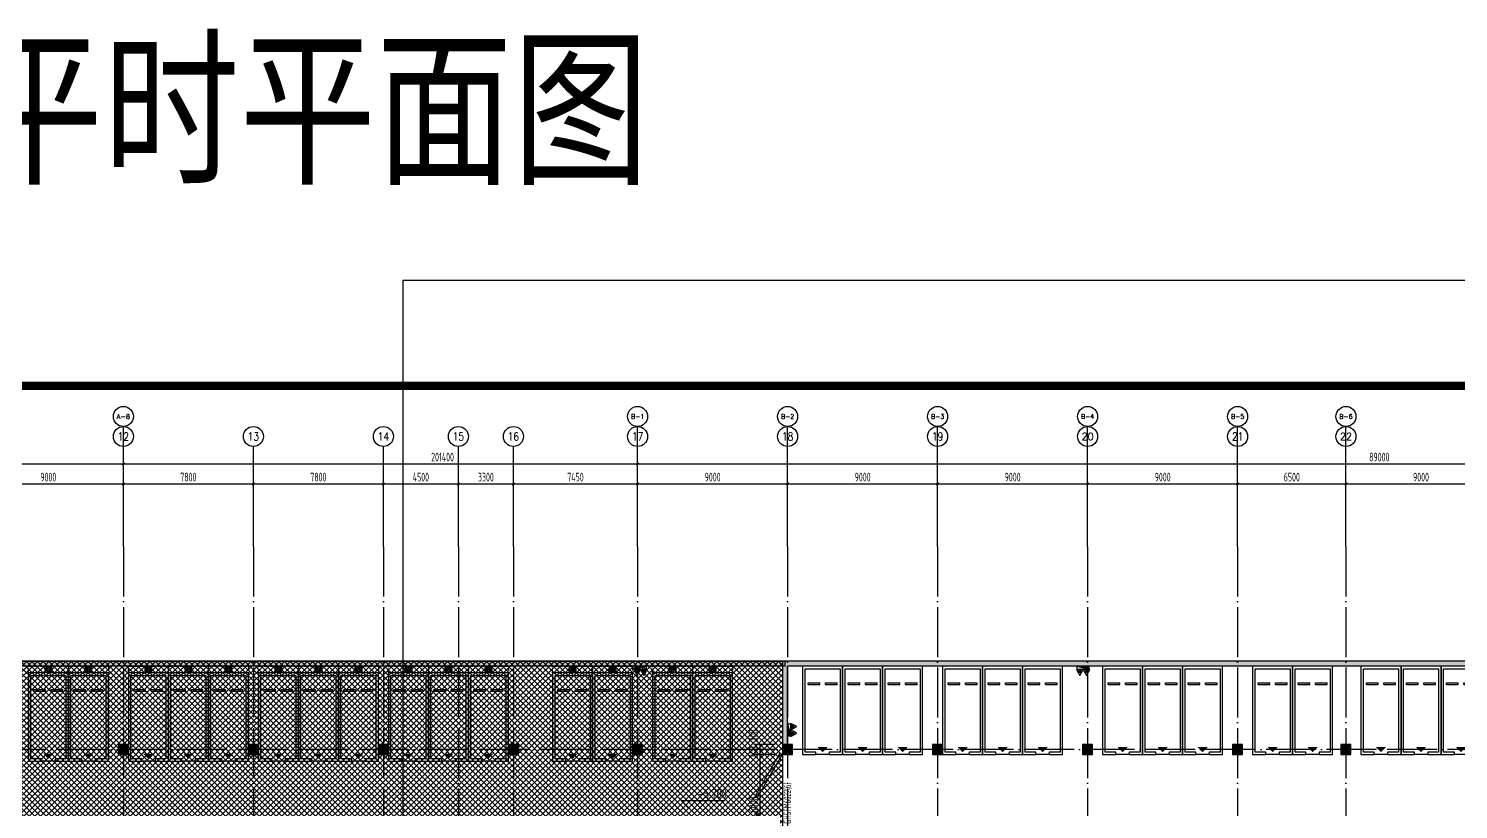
# Model space of a CAD drawing. Extents: x -473190 to 2138458, y -81875 to 2633646.
# Drawn here: x -1384 to 84396, y 158677 to 205502 of the extents above; entities that cross this region are included whole.
import ezdxf
from ezdxf.enums import TextEntityAlignment as Align

# ---------------------------------------------------------------- set-up
doc = ezdxf.new("R2010")
doc.units = 0
doc.header["$LTSCALE"] = 1000
for name, pattern in [('ACAD_ISO05W100', [34, 24, -3, 0.5, -3, 0.5, -3]), ('DASH', [0.35, 0.25, -0.1]), ('DOTE', [2.42, 2, -0.2, 0.02, -0.2])]:
    doc.linetypes.add(name, pattern=pattern)
for name, color, linetype in [('00-停车位', 67, 'Continuous'), ('A-COLUMN', 2, 'Continuous'), ('A-PUB_HATCH', 8, 'Continuous'), ('A-REDLINE', 1, 'ACAD_ISO05W100'), ('A-WALL', 2, 'Continuous'), ('AXIS', 3, 'Continuous'), ('AXIS_TEXT', 7, 'Continuous'), ('car', 252, 'Continuous'), ('DIM_ELEV', 3, 'Continuous'), ('DOTE', 1, 'DOTE'), ('PUB_DIM', 3, 'Continuous'), ('PUB_HATCH', 8, 'Continuous'), ('PUB_TEXT', 7, 'Continuous'), ('RF-M', 4, 'Continuous'), ('RF-MBH', 11, 'Continuous'), ('RF-QT', 30, 'Continuous'), ('W-EQUIP_消火栓', 7, 'Continuous'), ('W-EQUIP_灭火器', 7, 'Continuous'), ('索引线', 252, 'Continuous'), ('雨棚投影', 147, 'Continuous')]:
    doc.layers.add(name, color=color, linetype=linetype)
doc.styles.add('-黑体', font='simhei.ttf', dxfattribs={"width": 0.8})
doc.styles.add('_TCH_AXIS', font='COMPLEX', dxfattribs={"bigfont": 'GBCBIG'})
doc.styles.add('_TCH_DIM_T3', font='tssdeng.shx', dxfattribs={"width": 0.564706, "bigfont": '@@@tssdchn.shx'})
doc.styles.add('_TCH_WINDOW', font='tssdeng.shx', dxfattribs={"width": 0.8, "height": 3.5, "bigfont": 'tssdchn.shx'})
doc.styles.add('COMPLEX', font='COMPLEX.shx', dxfattribs={"width": 0.65})
doc.styles.get("Standard").update_dxf_attribs({"font": 'gbenor.shx', "bigfont": 'gbcbig.shx'})
doc.dimstyles.new('_TCH_ARCH&&150', dxfattribs={"dimtxt": 525, "dimasz": 150, "dimexe": 375, "dimexo": 450, "dimgap": 150, "dimtad": 1, "dimdec": 0, "dimzin": 0, "dimdsep": 46, "dimtxsty": '_TCH_DIM_T3', "dimblk": 'ARCHTICK', "dimcen": 0.09, "dimclrt": 7, "dimazin": 2, "dimtfac": 1, "dimtdec": 0, "dimtix": 1, "dimtmove": 2, "dimatfit": 3, "dimfxl": 0, "dimtolj": 1, "dimtzin": 0, "dimarcsym": 0})

# ---------------------------------------------------------------- blocks, each defined once
blk = doc.blocks.new('车位2400x5300')
at = {"layer": '00-停车位', "color": 251}
for p, q in [((-875, -1000), (-175, -1000)), ((-875, -1100), (-875, -1000)), ((-875, -1100), (-175, -1100)), ((-175, -1100), (-175, -1000)), ((175, -1000), (875, -1000)), ((175, -1100), (175, -1000)), ((175, -1100), (875, -1100)), ((875, -1100), (875, -1000)), ((400, -5300), (-400, -5300))]:
    blk.add_line(p, q, dxfattribs=at)
blk.add_lwpolyline([(400, -5150), (400, -5300), (1200, -5300), (1200, 0), (-1200, 0), (-1200, -5300), (-400, -5300), (-400, -5150), (-1050, -5150), (-1050, -150), (1050, -150), (1050, -5150), (400, -5150)], dxfattribs=at)
blk.add_lwpolyline([(0, -5150, 0, 600, 0), (0, -4850, 600, 600, 0)], format="xyseb", dxfattribs=at)
blk = doc.blocks.new('A$C2EF10B80')
at = {"layer": 'A-PUB_HATCH'}
h = blk.add_hatch(dxfattribs=at)
h.set_pattern_fill('ANSI31', color=256, scale=50, angle=-16.44344)
h.set_pattern_definition([(45, (6188.46, 7099.97), (-56.1266, 56.1266), [])])
h.paths.add_polyline_path([(-983, -100, 0.414214), (-1033, -50), (-1184, -50), (-1091, -207), (-1210, -207), (-1204, -250), (-983, -250)])
h.paths.add_polyline_path([(-983, -250), (-1204, -250), (-1190, -350), (-1033, -350, 0.414213), (-983, -300)])
h.paths.add_polyline_path([(-1262, -250), (-1417, -250), (-1417, -300, 0.414215), (-1367, -350), (-1207, -350)])
h.paths.add_polyline_path([(-1221, -50), (-1367, -50, 0.414214), (-1417, -100), (-1417, -250), (-1262, -250), (-1320, -146), (-1212, -146)])
at = {"layer": 'car', "linetype": 'DASH', "ltscale": 0.5}
blk.add_line((-1367, -350), (-1033, -350), dxfattribs=at)
at = {"layer": 'car', "linetype": 'DASH'}
blk.add_lwpolyline([(-2400, 0), (0, 0), (0, -400), (-2400, -400)], close=True, dxfattribs=at)
at = {"layer": 'car', "linetype": 'DASH', "ltscale": 0.5}
blk.add_lwpolyline([(-1320, -146), (-1185, -390), (-1210, -207), (-1091, -207), (-1227, 23), (-1212, -146)], close=True, dxfattribs=at)
for points in [[(-1367, -50, 0.414214), (-1417, -100), (-1417, -300)], [(-1033, -350, 0.414214), (-983, -300), (-983, -100, 0.414214), (-1033, -50), (-1367, -50)]]:
    blk.add_lwpolyline(points, format="xyb", dxfattribs=at)
at = {"layer": 'car', "linetype": 'DASH'}
blk.add_arc((-1367, -300), 50, 180, 270, dxfattribs=at)
blk = doc.blocks.new('_AXISO')
blk.add_circle((0, 0), 0.5)
at = {"layer": 'AXIS_TEXT', "style": 'COMPLEX', "width": 1.041667}
blk.add_attdef('A', text='', height=0.56, dxfattribs=at).set_placement((-0.25, -0.28), (0.25, -0.28), align=Align.FIT)
blk = doc.blocks.new('_ArchTick')
at = {"color": 0, "linetype": 'ByBlock', "const_width": 0.4}
blk.add_lwpolyline([(-0.5, -0.5), (0.5, 0.5)], dxfattribs=at)
blk = doc.blocks.new('*D5347')
at = {"layer": 'AXIS', "color": 0, "lineweight": -2, "transparency": 16777216}
for p, q in [((-251940, 16824), (-251940, 21699)), ((-198340, 16824), (-198340, 21699)), ((-251940, 21324), (-198340, 21324))]:
    blk.add_line(p, q, dxfattribs=at)
at = {"layer": 'Defpoints', "color": 0, "transparency": 16777216}
for p in [(-198340, 21324), (-251940, 16374), (-198340, 16374)]:
    blk.add_point(p, dxfattribs=at)
at = {"layer": 'AXIS', "color": 0, "lineweight": -2, "transparency": 16777216, "xscale": 150, "yscale": 150, "zscale": 150, "rotation": 180}
blk.add_blockref('_ArchTick', (-251940, 21324), dxfattribs=at)
at = {"layer": 'AXIS', "color": 0, "lineweight": -2, "transparency": 16777216, "xscale": 150, "yscale": 150, "zscale": 150}
blk.add_blockref('_ArchTick', (-198340, 21324), dxfattribs=at)
at = {"layer": 'AXIS', "color": 7, "transparency": 16777216, "insert": (-225140, 21736), "char_height": 525, "attachment_point": 5, "style": '_TCH_DIM_T3'}
blk.add_mtext('\\A1;53600', dxfattribs=at)
blk = doc.blocks.new('*D5358')
at = {"layer": 'AXIS', "color": 0, "lineweight": -2, "transparency": 16777216}
for p, q in [((-207340, 16824), (-207340, 20499)), ((-207340, 20124), (-198340, 20124)), ((-198340, 16824), (-198340, 20499))]:
    blk.add_line(p, q, dxfattribs=at)
at = {"layer": 'Defpoints', "color": 0, "transparency": 16777216}
for p in [(-198340, 20124), (-207340, 16374), (-198340, 16374)]:
    blk.add_point(p, dxfattribs=at)
at = {"layer": 'AXIS', "color": 0, "lineweight": -2, "transparency": 16777216, "xscale": 150, "yscale": 150, "zscale": 150, "rotation": 180}
blk.add_blockref('_ArchTick', (-207340, 20124), dxfattribs=at)
at = {"layer": 'AXIS', "color": 0, "lineweight": -2, "transparency": 16777216, "xscale": 150, "yscale": 150, "zscale": 150}
blk.add_blockref('_ArchTick', (-198340, 20124), dxfattribs=at)
at = {"layer": 'AXIS', "color": 7, "transparency": 16777216, "insert": (-202840, 20536), "char_height": 525, "attachment_point": 5, "style": '_TCH_DIM_T3'}
blk.add_mtext('\\A1;9000', dxfattribs=at)
blk = doc.blocks.new('*D5359')
at = {"layer": 'AXIS', "color": 0, "lineweight": -2, "transparency": 16777216}
for p, q in [((-198340, 16824), (-198340, 20499)), ((-198340, 20124), (-190540, 20124)), ((-190540, 16824), (-190540, 20499))]:
    blk.add_line(p, q, dxfattribs=at)
at = {"layer": 'Defpoints', "color": 0, "transparency": 16777216}
for p in [(-190540, 20124), (-198340, 16374), (-190540, 16374)]:
    blk.add_point(p, dxfattribs=at)
at = {"layer": 'AXIS', "color": 0, "lineweight": -2, "transparency": 16777216, "xscale": 150, "yscale": 150, "zscale": 150, "rotation": 180}
blk.add_blockref('_ArchTick', (-198340, 20124), dxfattribs=at)
at = {"layer": 'AXIS', "color": 0, "lineweight": -2, "transparency": 16777216, "xscale": 150, "yscale": 150, "zscale": 150}
blk.add_blockref('_ArchTick', (-190540, 20124), dxfattribs=at)
at = {"layer": 'AXIS', "color": 7, "transparency": 16777216, "insert": (-194440, 20536), "char_height": 525, "attachment_point": 5, "style": '_TCH_DIM_T3'}
blk.add_mtext('\\A1;7800', dxfattribs=at)
blk = doc.blocks.new('*D5360')
at = {"layer": 'AXIS', "color": 0, "lineweight": -2, "transparency": 16777216}
for p, q in [((-190540, 16824), (-190540, 20499)), ((-190540, 20124), (-182740, 20124)), ((-182740, 16824), (-182740, 20499))]:
    blk.add_line(p, q, dxfattribs=at)
at = {"layer": 'Defpoints', "color": 0, "transparency": 16777216}
for p in [(-182740, 20124), (-190540, 16374), (-182740, 16374)]:
    blk.add_point(p, dxfattribs=at)
at = {"layer": 'AXIS', "color": 0, "lineweight": -2, "transparency": 16777216, "xscale": 150, "yscale": 150, "zscale": 150, "rotation": 180}
blk.add_blockref('_ArchTick', (-190540, 20124), dxfattribs=at)
at = {"layer": 'AXIS', "color": 0, "lineweight": -2, "transparency": 16777216, "xscale": 150, "yscale": 150, "zscale": 150}
blk.add_blockref('_ArchTick', (-182740, 20124), dxfattribs=at)
at = {"layer": 'AXIS', "color": 7, "transparency": 16777216, "insert": (-186640, 20536), "char_height": 525, "attachment_point": 5, "style": '_TCH_DIM_T3'}
blk.add_mtext('\\A1;7800', dxfattribs=at)
blk = doc.blocks.new('*D5361')
at = {"layer": 'AXIS', "color": 0, "lineweight": -2, "transparency": 16777216}
for p, q in [((-182740, 16824), (-182740, 20499)), ((-182740, 20124), (-178240, 20124)), ((-178240, 16824), (-178240, 20499))]:
    blk.add_line(p, q, dxfattribs=at)
at = {"layer": 'Defpoints', "color": 0, "transparency": 16777216}
for p in [(-178240, 20124), (-182740, 16374), (-178240, 16374)]:
    blk.add_point(p, dxfattribs=at)
at = {"layer": 'AXIS', "color": 0, "lineweight": -2, "transparency": 16777216, "xscale": 150, "yscale": 150, "zscale": 150, "rotation": 180}
blk.add_blockref('_ArchTick', (-182740, 20124), dxfattribs=at)
at = {"layer": 'AXIS', "color": 0, "lineweight": -2, "transparency": 16777216, "xscale": 150, "yscale": 150, "zscale": 150}
blk.add_blockref('_ArchTick', (-178240, 20124), dxfattribs=at)
at = {"layer": 'AXIS', "color": 7, "transparency": 16777216, "insert": (-180490, 20536), "char_height": 525, "attachment_point": 5, "style": '_TCH_DIM_T3'}
blk.add_mtext('\\A1;4500', dxfattribs=at)
blk = doc.blocks.new('*D5362')
at = {"layer": 'AXIS', "color": 0, "lineweight": -2, "transparency": 16777216}
for p, q in [((-178240, 16824), (-178240, 20499)), ((-178240, 20124), (-174940, 20124)), ((-174940, 16824), (-174940, 20499))]:
    blk.add_line(p, q, dxfattribs=at)
at = {"layer": 'Defpoints', "color": 0, "transparency": 16777216}
for p in [(-174940, 20124), (-178240, 16374), (-174940, 16374)]:
    blk.add_point(p, dxfattribs=at)
at = {"layer": 'AXIS', "color": 0, "lineweight": -2, "transparency": 16777216, "xscale": 150, "yscale": 150, "zscale": 150, "rotation": 180}
blk.add_blockref('_ArchTick', (-178240, 20124), dxfattribs=at)
at = {"layer": 'AXIS', "color": 0, "lineweight": -2, "transparency": 16777216, "xscale": 150, "yscale": 150, "zscale": 150}
blk.add_blockref('_ArchTick', (-174940, 20124), dxfattribs=at)
at = {"layer": 'AXIS', "color": 7, "transparency": 16777216, "insert": (-176590, 20536), "char_height": 525, "attachment_point": 5, "style": '_TCH_DIM_T3'}
blk.add_mtext('\\A1;3300', dxfattribs=at)
blk = doc.blocks.new('*D5363')
at = {"layer": 'AXIS', "color": 0, "lineweight": -2, "transparency": 16777216}
for p, q in [((-174940, 16824), (-174940, 20499)), ((-174940, 20124), (-167490, 20124)), ((-167490, 16824), (-167490, 20499))]:
    blk.add_line(p, q, dxfattribs=at)
at = {"layer": 'Defpoints', "color": 0, "transparency": 16777216}
for p in [(-167490, 20124), (-174940, 16374), (-167490, 16374)]:
    blk.add_point(p, dxfattribs=at)
at = {"layer": 'AXIS', "color": 0, "lineweight": -2, "transparency": 16777216, "xscale": 150, "yscale": 150, "zscale": 150, "rotation": 180}
blk.add_blockref('_ArchTick', (-174940, 20124), dxfattribs=at)
at = {"layer": 'AXIS', "color": 0, "lineweight": -2, "transparency": 16777216, "xscale": 150, "yscale": 150, "zscale": 150}
blk.add_blockref('_ArchTick', (-167490, 20124), dxfattribs=at)
at = {"layer": 'AXIS', "color": 7, "transparency": 16777216, "insert": (-171215, 20536), "char_height": 525, "attachment_point": 5, "style": '_TCH_DIM_T3'}
blk.add_mtext('\\A1;7450', dxfattribs=at)
blk = doc.blocks.new('*D5376')
at = {"layer": 'AXIS', "color": 0, "lineweight": -2, "transparency": 16777216}
for p, q in [((-167490, 16824), (-167490, 21699)), ((-78490, 16824), (-78490, 21699)), ((-167490, 21324), (-78490, 21324))]:
    blk.add_line(p, q, dxfattribs=at)
at = {"layer": 'Defpoints', "color": 0, "transparency": 16777216}
for p in [(-78490, 21324), (-167490, 16374), (-78490, 16374)]:
    blk.add_point(p, dxfattribs=at)
at = {"layer": 'AXIS', "color": 0, "lineweight": -2, "transparency": 16777216, "xscale": 150, "yscale": 150, "zscale": 150, "rotation": 180}
blk.add_blockref('_ArchTick', (-167490, 21324), dxfattribs=at)
at = {"layer": 'AXIS', "color": 0, "lineweight": -2, "transparency": 16777216, "xscale": 150, "yscale": 150, "zscale": 150}
blk.add_blockref('_ArchTick', (-78490, 21324), dxfattribs=at)
at = {"layer": 'AXIS', "color": 7, "transparency": 16777216, "insert": (-122990, 21736), "char_height": 525, "attachment_point": 5, "style": '_TCH_DIM_T3'}
blk.add_mtext('\\A1;89000', dxfattribs=at)
blk = doc.blocks.new('*D5377')
at = {"layer": 'AXIS', "color": 0, "lineweight": -2, "transparency": 16777216}
for p, q in [((-167490, 16824), (-167490, 20499)), ((-167490, 20124), (-158490, 20124)), ((-158490, 16824), (-158490, 20499))]:
    blk.add_line(p, q, dxfattribs=at)
at = {"layer": 'Defpoints', "color": 0, "transparency": 16777216}
for p in [(-158490, 20124), (-167490, 16374), (-158490, 16374)]:
    blk.add_point(p, dxfattribs=at)
at = {"layer": 'AXIS', "color": 0, "lineweight": -2, "transparency": 16777216, "xscale": 150, "yscale": 150, "zscale": 150, "rotation": 180}
blk.add_blockref('_ArchTick', (-167490, 20124), dxfattribs=at)
at = {"layer": 'AXIS', "color": 0, "lineweight": -2, "transparency": 16777216, "xscale": 150, "yscale": 150, "zscale": 150}
blk.add_blockref('_ArchTick', (-158490, 20124), dxfattribs=at)
at = {"layer": 'AXIS', "color": 7, "transparency": 16777216, "insert": (-162990, 20536), "char_height": 525, "attachment_point": 5, "style": '_TCH_DIM_T3'}
blk.add_mtext('\\A1;9000', dxfattribs=at)
blk = doc.blocks.new('*D5378')
at = {"layer": 'AXIS', "color": 0, "lineweight": -2, "transparency": 16777216}
for p, q in [((-158490, 16824), (-158490, 20499)), ((-158490, 20124), (-149490, 20124)), ((-149490, 16824), (-149490, 20499))]:
    blk.add_line(p, q, dxfattribs=at)
at = {"layer": 'Defpoints', "color": 0, "transparency": 16777216}
for p in [(-149490, 20124), (-158490, 16374), (-149490, 16374)]:
    blk.add_point(p, dxfattribs=at)
at = {"layer": 'AXIS', "color": 0, "lineweight": -2, "transparency": 16777216, "xscale": 150, "yscale": 150, "zscale": 150, "rotation": 180}
blk.add_blockref('_ArchTick', (-158490, 20124), dxfattribs=at)
at = {"layer": 'AXIS', "color": 0, "lineweight": -2, "transparency": 16777216, "xscale": 150, "yscale": 150, "zscale": 150}
blk.add_blockref('_ArchTick', (-149490, 20124), dxfattribs=at)
at = {"layer": 'AXIS', "color": 7, "transparency": 16777216, "insert": (-153990, 20536), "char_height": 525, "attachment_point": 5, "style": '_TCH_DIM_T3'}
blk.add_mtext('\\A1;9000', dxfattribs=at)
blk = doc.blocks.new('*D5379')
at = {"layer": 'AXIS', "color": 0, "lineweight": -2, "transparency": 16777216}
for p, q in [((-149490, 16824), (-149490, 20499)), ((-149490, 20124), (-140490, 20124)), ((-140490, 16824), (-140490, 20499))]:
    blk.add_line(p, q, dxfattribs=at)
at = {"layer": 'Defpoints', "color": 0, "transparency": 16777216}
for p in [(-140490, 20124), (-149490, 16374), (-140490, 16374)]:
    blk.add_point(p, dxfattribs=at)
at = {"layer": 'AXIS', "color": 0, "lineweight": -2, "transparency": 16777216, "xscale": 150, "yscale": 150, "zscale": 150, "rotation": 180}
blk.add_blockref('_ArchTick', (-149490, 20124), dxfattribs=at)
at = {"layer": 'AXIS', "color": 0, "lineweight": -2, "transparency": 16777216, "xscale": 150, "yscale": 150, "zscale": 150}
blk.add_blockref('_ArchTick', (-140490, 20124), dxfattribs=at)
at = {"layer": 'AXIS', "color": 7, "transparency": 16777216, "insert": (-144990, 20536), "char_height": 525, "attachment_point": 5, "style": '_TCH_DIM_T3'}
blk.add_mtext('\\A1;9000', dxfattribs=at)
blk = doc.blocks.new('*D5380')
at = {"layer": 'AXIS', "color": 0, "lineweight": -2, "transparency": 16777216}
for p, q in [((-140490, 16824), (-140490, 20499)), ((-140490, 20124), (-131490, 20124)), ((-131490, 16824), (-131490, 20499))]:
    blk.add_line(p, q, dxfattribs=at)
at = {"layer": 'Defpoints', "color": 0, "transparency": 16777216}
for p in [(-131490, 20124), (-140490, 16374), (-131490, 16374)]:
    blk.add_point(p, dxfattribs=at)
at = {"layer": 'AXIS', "color": 0, "lineweight": -2, "transparency": 16777216, "xscale": 150, "yscale": 150, "zscale": 150, "rotation": 180}
blk.add_blockref('_ArchTick', (-140490, 20124), dxfattribs=at)
at = {"layer": 'AXIS', "color": 0, "lineweight": -2, "transparency": 16777216, "xscale": 150, "yscale": 150, "zscale": 150}
blk.add_blockref('_ArchTick', (-131490, 20124), dxfattribs=at)
at = {"layer": 'AXIS', "color": 7, "transparency": 16777216, "insert": (-135990, 20536), "char_height": 525, "attachment_point": 5, "style": '_TCH_DIM_T3'}
blk.add_mtext('\\A1;9000', dxfattribs=at)
blk = doc.blocks.new('*D5381')
at = {"layer": 'AXIS', "color": 0, "lineweight": -2, "transparency": 16777216}
for p, q in [((-131490, 16824), (-131490, 20499)), ((-131490, 20124), (-124990, 20124)), ((-124990, 16824), (-124990, 20499))]:
    blk.add_line(p, q, dxfattribs=at)
at = {"layer": 'Defpoints', "color": 0, "transparency": 16777216}
for p in [(-124990, 20124), (-131490, 16374), (-124990, 16374)]:
    blk.add_point(p, dxfattribs=at)
at = {"layer": 'AXIS', "color": 0, "lineweight": -2, "transparency": 16777216, "xscale": 150, "yscale": 150, "zscale": 150, "rotation": 180}
blk.add_blockref('_ArchTick', (-131490, 20124), dxfattribs=at)
at = {"layer": 'AXIS', "color": 0, "lineweight": -2, "transparency": 16777216, "xscale": 150, "yscale": 150, "zscale": 150}
blk.add_blockref('_ArchTick', (-124990, 20124), dxfattribs=at)
at = {"layer": 'AXIS', "color": 7, "transparency": 16777216, "insert": (-128240, 20536), "char_height": 525, "attachment_point": 5, "style": '_TCH_DIM_T3'}
blk.add_mtext('\\A1;6500', dxfattribs=at)
blk = doc.blocks.new('*D5382')
at = {"layer": 'AXIS', "color": 0, "lineweight": -2, "transparency": 16777216}
for p, q in [((-124990, 16824), (-124990, 20499)), ((-124990, 20124), (-115990, 20124)), ((-115990, 16824), (-115990, 20499))]:
    blk.add_line(p, q, dxfattribs=at)
at = {"layer": 'Defpoints', "color": 0, "transparency": 16777216}
for p in [(-115990, 20124), (-124990, 16374), (-115990, 16374)]:
    blk.add_point(p, dxfattribs=at)
at = {"layer": 'AXIS', "color": 0, "lineweight": -2, "transparency": 16777216, "xscale": 150, "yscale": 150, "zscale": 150, "rotation": 180}
blk.add_blockref('_ArchTick', (-124990, 20124), dxfattribs=at)
at = {"layer": 'AXIS', "color": 0, "lineweight": -2, "transparency": 16777216, "xscale": 150, "yscale": 150, "zscale": 150}
blk.add_blockref('_ArchTick', (-115990, 20124), dxfattribs=at)
at = {"layer": 'AXIS', "color": 7, "transparency": 16777216, "insert": (-120490, 20536), "char_height": 525, "attachment_point": 5, "style": '_TCH_DIM_T3'}
blk.add_mtext('\\A1;9000', dxfattribs=at)
blk = doc.blocks.new('*D5407')
at = {"layer": 'AXIS', "color": 0, "lineweight": -2, "transparency": 16777216}
for p, q in [((-279890, 16824), (-279890, 21699)), ((-78490, 16824), (-78490, 21699)), ((-279890, 21324), (-78490, 21324))]:
    blk.add_line(p, q, dxfattribs=at)
at = {"layer": 'Defpoints', "color": 0, "transparency": 16777216}
for p in [(-78490, 21324), (-279890, 16374), (-78490, 16374)]:
    blk.add_point(p, dxfattribs=at)
at = {"layer": 'AXIS', "color": 0, "lineweight": -2, "transparency": 16777216, "xscale": 150, "yscale": 150, "zscale": 150, "rotation": 180}
blk.add_blockref('_ArchTick', (-279890, 21324), dxfattribs=at)
at = {"layer": 'AXIS', "color": 0, "lineweight": -2, "transparency": 16777216, "xscale": 150, "yscale": 150, "zscale": 150}
blk.add_blockref('_ArchTick', (-78490, 21324), dxfattribs=at)
at = {"layer": 'AXIS', "color": 7, "transparency": 16777216, "insert": (-179190, 21736), "char_height": 525, "attachment_point": 5, "style": '_TCH_DIM_T3'}
blk.add_mtext('\\A1;201400', dxfattribs=at)
blk = doc.blocks.new('$TwtSys$00000434')
for p, q in [((-0.5, 0.5), (-0.5, -0.5)), ((-0.5, -0.5), (0.5, 0.5)), ((0.5, 0.5), (-0.5, 0.5)), ((0.5, -0.5), (0.5, 0.5)), ((-0.5, -0.5), (0.5, -0.5))]:
    blk.add_line(p, q)
blk.add_solid([(0.5, -0.5), (0.5, 0.5), (-0.5, -0.5)])
blk = doc.blocks.new('$TwtSys$00000546')
h = blk.add_hatch()
h.set_pattern_fill('ANSI31', color=256, scale=200, style=0)
h.set_pattern_definition([(45, (-38543.802, -6670.83), (-17.67767, 17.67767), [])])
h.paths.add_polyline_path([(-65, 174), (65, 174), (65, 44), (-65, 44)])
for points in [[(0, 344), (-198, 0), (198, 0)], [(-65, 174), (65, 174), (65, 44), (-65, 44)]]:
    blk.add_lwpolyline(points, close=True)
blk = doc.blocks.new('$DorLib2D$00000207')
at = {"color": 0}
for p, q in [((-0.5, 0.031), (-0.067, 0.281)), ((0.5, 0.031), (0.067, 0.281))]:
    blk.add_line(p, q, dxfattribs=at)
at = {"color": 0, "const_width": 0.0125}
for points in [[(-0.513, 0.053), (-0.079, 0.303)], [(0.513, 0.053), (0.079, 0.303)]]:
    blk.add_lwpolyline(points, dxfattribs=at)
blk = doc.blocks.new('rfk')
at = {"layer": 'PUB_HATCH'}
for points in [[(455448.2, -650760.2), (455448.2, -656360.2), (455748.2, -656360.2), (455748.2, -651060.2)], [(531673.2, -651060.2), (531673.2, -650760.2), (455448.2, -650760.2), (455748.2, -651060.2)]]:
    blk.add_hatch(color=256, dxfattribs=at).paths.add_polyline_path(points)
at = {"layer": 'A-WALL'}
for p, q in [((455598.9, -650760), (455598.2, -650760)), ((455598.2, -650760.8), (455598.2, -650760)), ((455599.8, -650760.8), (455598.2, -650760.8))]:
    blk.add_line(p, q, dxfattribs=at)
at = {"layer": 'RF-QT'}
for p, q in [((455448.2, -650760.2), (455448.2, -656360.2)), ((531673.2, -650760.2), (455448.2, -650760.2)), ((455748.2, -656360.2), (455748.2, -651060.2)), ((531673.2, -651060.2), (455748.2, -651060.2)), ((455448.2, -656360.2), (455748.2, -656360.2))]:
    blk.add_line(p, q, dxfattribs=at)
at = {"layer": 'RF-M'}
ref = blk.add_blockref('$DorLib2D$00000207', (455598.2, -659360.2), dxfattribs=dict(at, xscale=-6000, yscale=6000, zscale=300, rotation=89.99999999998936))
ref.add_attrib('A', 'GHSFM6022(6)', (455951.2, -660508.8), dxfattribs={"layer": 'RF-MBH', "height": 446.25, "rotation": 90, "style": '_TCH_WINDOW', "width": 0.564706})
blk = doc.blocks.new('_FZH')
blk.add_lwpolyline([(-0.5, -0.5), (0.5, -0.5), (0.5, 0.5), (-0.5, 0.5)], close=True)
at = {"layer": 'PUB_HATCH'}
blk.add_solid([(-0.5, -0.5), (0.5, -0.5), (-0.5, 0.5), (0.5, 0.5)], dxfattribs=at)
blk = doc.blocks.new('zzzzzzzzzzzzzzzz')
at = {"layer": 'A-COLUMN', "xscale": 600, "yscale": 600, "zscale": 600, "rotation": 90}
for p in [(-13609, -167810), (-5809, -167810), (1991, -167810), (9791, -167810), (17241, -167810), (26241, -167810), (35241, -167810), (44241, -167810), (53241, -167810), (59741, -167810)]:
    blk.add_blockref('_FZH', p, dxfattribs=at)
blk = doc.blocks.new('ADFASDF')
h = blk.add_hatch()
h.set_pattern_fill('ANSI37', color=8, scale=150)
h.set_pattern_definition([(45, (0, 0), (-168.3798, 168.3798), []), (135, (0, 0), (-168.3798, -168.3798), [])])
h.paths.add_polyline_path([(521397, 239186), (521397, 224886), (539697, 224886), (539697, 169261), (524947, 169261), (524947, 171211), (527822, 171211), (527922, 176611), (501318, 176611), (501125, 109884), (530547, 109887), (530547, 107449), (538188, 100503), (536147, 98236), (540086, 94690), (517812, 69953), (517812, 59790), (482108, 20136), (405247, 20136), (405247, 26086), (391997, 40436), (391997, 64736), (399997, 64738), (399997, 239186), (409022, 239186)])
for points in [[(521397, 239186), (521397, 224886), (539697, 224886), (539697, 169261), (524947, 169261), (524947, 171211), (527822, 171211), (527922, 176611), (501318, 176611), (501125, 109884)], [(399997, 64738), (399997, 239186), (409022, 239186), (521397, 239186)]]:
    blk.add_lwpolyline(points)
blk = doc.blocks.new('*D3043')
at = {"layer": 'Defpoints', "color": 0, "transparency": 16777216}
for p in [(42514, 161961), (43852, 161961), (43852, 155961)]:
    blk.add_point(p, dxfattribs=at)
at = {"layer": 'PUB_DIM', "color": 0, "lineweight": -2, "transparency": 16777216}
for p, q in [((43402, 161961), (42139, 161961)), ((42514, 155961), (42514, 161961)), ((43402, 155961), (42139, 155961))]:
    blk.add_line(p, q, dxfattribs=at)
at = {"layer": 'PUB_DIM', "color": 0, "lineweight": -2, "transparency": 16777216, "xscale": 150, "yscale": 150, "zscale": 150}
for p, rotation in [((42514, 161961), 90), ((42514, 155961), 270)]:
    blk.add_blockref('_ArchTick', p, dxfattribs=dict(at, rotation=rotation))
at = {"layer": 'PUB_DIM', "color": 7, "transparency": 16777216, "insert": (42101, 158961), "char_height": 525, "attachment_point": 5, "rotation": 90, "style": '_TCH_DIM_T3'}
blk.add_mtext('\\A1;6000', dxfattribs=at)
blk = doc.blocks.new('*D3044')
at = {"layer": 'Defpoints', "color": 0, "transparency": 16777216}
for p in [(42514, 162261), (43852, 162261), (43852, 161961)]:
    blk.add_point(p, dxfattribs=at)
at = {"layer": 'PUB_DIM', "color": 0, "lineweight": -2, "transparency": 16777216}
for p, q in [((43402, 162261), (42139, 162261)), ((42514, 162261), (42514, 162411)), ((42514, 161961), (42514, 162261)), ((43402, 161961), (42139, 161961)), ((42514, 161961), (42514, 161811))]:
    blk.add_line(p, q, dxfattribs=at)
at = {"layer": 'PUB_DIM', "color": 0, "lineweight": -2, "transparency": 16777216, "xscale": 150, "yscale": 150, "zscale": 150}
for p, rotation in [((42514, 162261), 270), ((42514, 161961), 90)]:
    blk.add_blockref('_ArchTick', p, dxfattribs=dict(at, rotation=rotation))
at = {"layer": 'PUB_DIM', "color": 7, "transparency": 16777216, "insert": (42101, 162111), "char_height": 525, "attachment_point": 5, "rotation": 90, "style": '_TCH_DIM_T3'}
blk.add_mtext('\\A1;300', dxfattribs=at)
blk = doc.blocks.new('*D3045')
at = {"layer": 'Defpoints', "color": 0, "transparency": 16777216}
for p in [(42514, 162561), (43852, 162561), (43852, 162261)]:
    blk.add_point(p, dxfattribs=at)
at = {"layer": 'PUB_DIM', "color": 0, "lineweight": -2, "transparency": 16777216}
for p, q in [((43402, 162561), (42139, 162561)), ((43402, 162261), (42139, 162261)), ((42514, 162261), (42514, 162561))]:
    blk.add_line(p, q, dxfattribs=at)
at = {"layer": 'PUB_DIM', "color": 0, "lineweight": -2, "transparency": 16777216, "xscale": 150, "yscale": 150, "zscale": 150}
for p, rotation in [((42514, 162561), 90), ((42514, 162261), 270)]:
    blk.add_blockref('_ArchTick', p, dxfattribs=dict(at, rotation=rotation))
at = {"layer": 'PUB_DIM', "color": 7, "transparency": 16777216, "insert": (42101, 163116), "char_height": 525, "attachment_point": 5, "rotation": 90, "style": '_TCH_DIM_T3'}
blk.add_mtext('\\A1;300', dxfattribs=at)
blk = doc.blocks.new('A$C4F5A101F')
at = {"layer": 'AXIS'}
for p, q in [((-198339.7, 16373.7), (-198339.7, 23573.7)), ((-167489.7, 16373.7), (-167489.7, 23573.7)), ((-158489.7, 16373.7), (-158489.7, 23573.7)), ((-149489.7, 16373.7), (-149489.7, 23573.7)), ((-140489.7, 16373.7), (-140489.7, 23573.7)), ((-131489.7, 16373.7), (-131489.7, 23573.7)), ((-124989.7, 16373.7), (-124989.7, 23573.7)), ((-198339.7, 16373.7), (-198339.7, 22373.7)), ((-190539.7, 16373.7), (-190539.7, 22373.7)), ((-182739.7, 16373.7), (-182739.7, 22373.7)), ((-178239.7, 16373.7), (-178239.7, 22373.7)), ((-174939.7, 16373.7), (-174939.7, 22373.7)), ((-167489.7, 16373.7), (-167489.7, 22373.7)), ((-158489.7, 16373.7), (-158489.7, 22373.7)), ((-149489.7, 16373.7), (-149489.7, 22373.7)), ((-140489.7, 16373.7), (-140489.7, 22373.7)), ((-131489.7, 16373.7), (-131489.7, 22373.7)), ((-124989.7, 16373.7), (-124989.7, 22373.7))]:
    blk.add_line(p, q, dxfattribs=at)
at = {"layer": 'DOTE', "color": 16, "linetype": 'DOTE', "ltscale": 1.5}
for p, q in [((-198339.7, 16373.7), (-198339.7, -213765.2)), ((-167489.7, 16373.7), (-167489.7, -213765.2)), ((-158489.7, 16373.7), (-158489.7, -213765.2)), ((-149489.7, 16373.7), (-149489.7, -213765.2)), ((-140489.7, 16373.7), (-140489.7, -213765.2)), ((-131489.7, 16373.7), (-131489.7, -213765.2)), ((-124989.7, 16373.7), (-124989.7, -213765.2))]:
    blk.add_line(p, q, dxfattribs=at)
at = {"layer": 'DOTE', "color": 127, "linetype": 'DOTE', "ltscale": 1.5}
for p, q in [((-190539.7, 16373.7), (-190539.7, -213765.2)), ((-182739.7, 16373.7), (-182739.7, -213765.2)), ((-178239.7, 16373.7), (-178239.7, -213765.2)), ((-174939.7, 16373.7), (-174939.7, -213765.2)), ((-39660.8, 4192.6), (-298298.4, 4192.6))]:
    blk.add_line(p, q, dxfattribs=at)
at = {"layer": 'AXIS'}
ref = blk.add_blockref('_AXISO', (-198339.7, 24173.7), dxfattribs=dict(at, xscale=1200, yscale=1200, zscale=1200))
ref.add_attrib('A', 'A-8', dxfattribs={"layer": 'AXIS_TEXT', "height": 273.43, "style": '_TCH_AXIS'}).set_placement((-198736.8, 24037), (-197942.6, 24037), align=Align.FIT)
ref = blk.add_blockref('_AXISO', (-167489.7, 24173.7), dxfattribs=dict(at, xscale=1200, yscale=1200, zscale=1200))
ref.add_attrib('A', 'B-1', dxfattribs={"layer": 'AXIS_TEXT', "height": 290.39, "style": '_TCH_AXIS'}).set_placement((-167883.8, 24028.5), (-167095.6, 24028.5), align=Align.FIT)
ref = blk.add_blockref('_AXISO', (-158489.7, 24173.7), dxfattribs=dict(at, xscale=1200, yscale=1200, zscale=1200))
ref.add_attrib('A', 'B-2', dxfattribs={"layer": 'AXIS_TEXT', "height": 269.48, "style": '_TCH_AXIS'}).set_placement((-158887.5, 24039), (-158091.9, 24039), align=Align.FIT)
ref = blk.add_blockref('_AXISO', (-149489.7, 24173.7), dxfattribs=dict(at, xscale=1200, yscale=1200, zscale=1200))
ref.add_attrib('A', 'B-3', dxfattribs={"layer": 'AXIS_TEXT', "height": 269.48, "style": '_TCH_AXIS'}).set_placement((-149887.5, 24039), (-149091.9, 24039), align=Align.FIT)
ref = blk.add_blockref('_AXISO', (-140489.7, 24173.7), dxfattribs=dict(at, xscale=1200, yscale=1200, zscale=1200))
ref.add_attrib('A', 'B-4', dxfattribs={"layer": 'AXIS_TEXT', "height": 261.89, "style": '_TCH_AXIS'}).set_placement((-140888.8, 24042.8), (-140090.6, 24042.8), align=Align.FIT)
ref = blk.add_blockref('_AXISO', (-131489.7, 24173.7), dxfattribs=dict(at, xscale=1200, yscale=1200, zscale=1200))
ref.add_attrib('A', 'B-5', dxfattribs={"layer": 'AXIS_TEXT', "height": 269.48, "style": '_TCH_AXIS'}).set_placement((-131887.5, 24039), (-131091.9, 24039), align=Align.FIT)
ref = blk.add_blockref('_AXISO', (-124989.7, 24173.7), dxfattribs=dict(at, xscale=1200, yscale=1200, zscale=1200))
ref.add_attrib('A', 'B-6', dxfattribs={"layer": 'AXIS_TEXT', "height": 269.48, "style": '_TCH_AXIS'}).set_placement((-125387.5, 24039), (-124591.9, 24039), align=Align.FIT)
ref = blk.add_blockref('_AXISO', (-198339.7, 22973.7), dxfattribs=dict(at, xscale=1200, yscale=1200, zscale=1200))
ref.add_attrib('A', '12', dxfattribs={"layer": 'AXIS_TEXT', "height": 492.67, "style": '_TCH_AXIS'}).set_placement((-198679.9, 22727.4), (-197999.5, 22727.4), align=Align.FIT)
ref = blk.add_blockref('_AXISO', (-190539.7, 22973.7), dxfattribs=dict(at, xscale=1200, yscale=1200, zscale=1200))
ref.add_attrib('A', '13', dxfattribs={"layer": 'AXIS_TEXT', "height": 492.67, "style": '_TCH_AXIS'}).set_placement((-190879.9, 22727.4), (-190199.5, 22727.4), align=Align.FIT)
ref = blk.add_blockref('_AXISO', (-182739.7, 22973.7), dxfattribs=dict(at, xscale=1200, yscale=1200, zscale=1200))
ref.add_attrib('A', '14', dxfattribs={"layer": 'AXIS_TEXT', "height": 471.11, "style": '_TCH_AXIS'}).set_placement((-183087.4, 22738.2), (-182392, 22738.2), align=Align.FIT)
ref = blk.add_blockref('_AXISO', (-178239.7, 22973.7), dxfattribs=dict(at, xscale=1200, yscale=1200, zscale=1200))
ref.add_attrib('A', '15', dxfattribs={"layer": 'AXIS_TEXT', "height": 492.67, "style": '_TCH_AXIS'}).set_placement((-178579.9, 22727.4), (-177899.5, 22727.4), align=Align.FIT)
ref = blk.add_blockref('_AXISO', (-174939.7, 22973.7), dxfattribs=dict(at, xscale=1200, yscale=1200, zscale=1200))
ref.add_attrib('A', '16', dxfattribs={"layer": 'AXIS_TEXT', "height": 492.67, "style": '_TCH_AXIS'}).set_placement((-175279.9, 22727.4), (-174599.5, 22727.4), align=Align.FIT)
ref = blk.add_blockref('_AXISO', (-167489.7, 22973.7), dxfattribs=dict(at, xscale=1200, yscale=1200, zscale=1200))
ref.add_attrib('A', '17', dxfattribs={"layer": 'AXIS_TEXT', "height": 492.67, "style": '_TCH_AXIS'}).set_placement((-167829.9, 22727.4), (-167149.5, 22727.4), align=Align.FIT)
ref = blk.add_blockref('_AXISO', (-158489.7, 22973.7), dxfattribs=dict(at, xscale=1200, yscale=1200, zscale=1200))
ref.add_attrib('A', '18', dxfattribs={"layer": 'AXIS_TEXT', "height": 492.67, "style": '_TCH_AXIS'}).set_placement((-158829.9, 22727.4), (-158149.5, 22727.4), align=Align.FIT)
ref = blk.add_blockref('_AXISO', (-149489.7, 22973.7), dxfattribs=dict(at, xscale=1200, yscale=1200, zscale=1200))
ref.add_attrib('A', '19', dxfattribs={"layer": 'AXIS_TEXT', "height": 492.67, "style": '_TCH_AXIS'}).set_placement((-149829.9, 22727.4), (-149149.5, 22727.4), align=Align.FIT)
ref = blk.add_blockref('_AXISO', (-140489.7, 22973.7), dxfattribs=dict(at, xscale=1200, yscale=1200, zscale=1200))
ref.add_attrib('A', '20', dxfattribs={"layer": 'AXIS_TEXT', "height": 441.41, "style": '_TCH_AXIS'}).set_placement((-140847, 22753), (-140132.4, 22753), align=Align.FIT)
ref = blk.add_blockref('_AXISO', (-131489.7, 22973.7), dxfattribs=dict(at, xscale=1200, yscale=1200, zscale=1200))
ref.add_attrib('A', '21', dxfattribs={"layer": 'AXIS_TEXT', "height": 492.67, "style": '_TCH_AXIS'}).set_placement((-131829.9, 22727.4), (-131149.5, 22727.4), align=Align.FIT)
ref = blk.add_blockref('_AXISO', (-124989.7, 22973.7), dxfattribs=dict(at, xscale=1200, yscale=1200, zscale=1200))
ref.add_attrib('A', '22', dxfattribs={"layer": 'AXIS_TEXT', "height": 441.41, "style": '_TCH_AXIS'}).set_placement((-125347, 22753), (-124632.4, 22753), align=Align.FIT)
for p1, p2, distance, picture, middle in [((-279889.7, 16373.7), (-78489.7, 16373.7), 4950, '*D5407', (-179189.7, 21736.2)), ((-251939.7, 16373.7), (-198339.7, 16373.7), 4950, '*D5347', (-225139.7, 21736.2)), ((-167489.7, 16373.7), (-78489.7, 16373.7), 4950, '*D5376', (-122989.7, 21736.2)), ((-207339.7, 16373.7), (-198339.7, 16373.7), 3750, '*D5358', (-202839.7, 20536.2)), ((-198339.7, 16373.7), (-190539.7, 16373.7), 3750, '*D5359', (-194439.7, 20536.2)), ((-190539.7, 16373.7), (-182739.7, 16373.7), 3750, '*D5360', (-186639.7, 20536.2)), ((-182739.7, 16373.7), (-178239.7, 16373.7), 3750, '*D5361', (-180489.7, 20536.2)), ((-178239.7, 16373.7), (-174939.7, 16373.7), 3750, '*D5362', (-176589.7, 20536.2)), ((-174939.7, 16373.7), (-167489.7, 16373.7), 3750, '*D5363', (-171214.7, 20536.2)), ((-167489.7, 16373.7), (-158489.7, 16373.7), 3750, '*D5377', (-162989.7, 20536.2)), ((-158489.7, 16373.7), (-149489.7, 16373.7), 3750, '*D5378', (-153989.7, 20536.2)), ((-149489.7, 16373.7), (-140489.7, 16373.7), 3750, '*D5379', (-144989.7, 20536.2)), ((-140489.7, 16373.7), (-131489.7, 16373.7), 3750, '*D5380', (-135989.7, 20536.2)), ((-131489.7, 16373.7), (-124989.7, 16373.7), 3750, '*D5381', (-128239.7, 20536.2)), ((-124989.7, 16373.7), (-115989.7, 16373.7), 3750, '*D5382', (-120489.7, 20536.2))]:
    dim = blk.add_aligned_dim(p1=p1, p2=p2, distance=distance, dimstyle='_TCH_ARCH&&150', dxfattribs=at)
    dim.commit()
    dim.dimension.update_dxf_attribs({"geometry": picture, "text_midpoint": middle})

msp = doc.modelspace()

# ---------------------------------------------------------------- hatches: boundary and pattern name
at = {"layer": 'PUB_HATCH'}
msp.add_hatch(color=256, dxfattribs=at).paths.add_polyline_path([(44002.3, 167560.6), (-13697.7, 167560.6), (-13697.7, 167260.6), (44002.3, 167260.6)])

# ---------------------------------------------------------------- linework, layer by layer
msp.add_lwpolyline([(181620.5, 190393), (21063.1, 190393), (21063.1, 100810.6), (181620.5, 100810.6)], close=True)
at = {"layer": 'A-REDLINE', "const_width": 500, "flags": 128}
msp.add_lwpolyline([(-89481.4, 187228.8), (-75385.8, 185854.4), (-61257.6, 184872), (-47107.5, 184282.2), (-32946.4, 184085.6), (42633, 184085.6), (118212.3, 184085.6), (125682.3, 183899.5), (133133.8, 183341.6), (140548.2, 182413.3), (147907.2, 181116.9), (155192.5, 179455.7), (162386.1, 177433.7), (169470, 175056), (176426.7, 172328.4), (183239, 169257.8), (189889.9, 165851.8), (196362.9, 162118.7), (202642, 158068), (131057.9, 79413.7), (59473.8, 759.5), (-12110.3, -77894.8), (-89481.4, -55567.9), (-89481.4, 65830.4)], close=True, dxfattribs=at)
at = {"layer": 'A-WALL'}
for p, q in [((44002.3, 167560.6), (-13697.7, 167560.6)), ((44002.3, 167260.6), (44002.3, 167560.6)), ((44002.3, 167260.6), (-13697.7, 167260.6))]:
    msp.add_line(p, q, dxfattribs=at)
at = {"layer": 'DIM_ELEV'}
for p, q in [((38213.3, 158756), (37763.3, 159206)), ((37763.3, 159206), (40394.9, 159206)), ((38213.3, 158756), (38663.3, 159206))]:
    msp.add_line(p, q, dxfattribs=at)

# ---------------------------------------------------------------- block references
msp.add_blockref('ADFASDF', (-477545, -71625.7))
at = {"rotation": 179.9999973237665}
for p in [(-1397.7, 166860.6), (1002.3, 166860.6), (4602.3, 166860.6), (7002.3, 166860.6), (9402.3, 166860.6), (12402.3, 166860.6), (14802.3, 166860.6), (17202.3, 166860.6), (20202.3, 166860.6), (22602.3, 166860.6), (25002.3, 166860.6), (30052.3, 166860.6), (32452.3, 166860.6), (36052.3, 166860.6), (38452.3, 166860.6)]:
    msp.add_blockref('A$C2EF10B80', p, dxfattribs=at)
at = {"layer": '00-停车位'}
for p in [(-197.7, 166860.6), (2202.3, 166860.6), (5802.3, 166860.6), (8202.3, 166860.6), (10602.3, 166860.6), (13602.3, 166860.6), (16002.3, 166860.6), (18402.3, 166860.6), (21402.3, 166860.6), (23802.3, 166860.6), (26202.3, 166860.6), (31252.3, 166860.6), (33652.3, 166860.6), (37252.3, 166860.6), (39652.3, 166860.6), (46252.3, 167260.6), (48652.3, 167260.6), (51052.3, 167260.6), (54652.3, 167260.6), (57052.3, 167260.6), (59452.3, 167260.6), (64252.3, 167260.6), (66652.3, 167260.6), (69052.3, 167260.6), (73252.3, 167260.6), (75652.3, 167260.6), (79752.3, 167260.6), (82152.3, 167260.6), (84552.3, 167260.6)]:
    msp.add_blockref('车位2400x5300', p, dxfattribs=at)
at = {"layer": 'W-EQUIP_消火栓', "yscale": 200, "zscale": 700}
for p, xscale, rotation in [((35329.7, 167160.6), 700, 180.0000000000075), ((61882.7, 167160.6), -700, 180), ((44252.3, 163441.5), 700, 270)]:
    msp.add_blockref('$TwtSys$00000434', p, dxfattribs=dict(at, xscale=xscale, rotation=rotation))
at = {"layer": 'W-EQUIP_灭火器'}
for p, rotation in [((35131.3, 167060.6), 180.0000000000075), ((35528.1, 167060.6), 180.0000000000075), ((61684.3, 167060.6), 180), ((62081.1, 167060.6), 180), ((44352.3, 163639.9), 270), ((44352.3, 163243.1), 270)]:
    msp.add_blockref('$TwtSys$00000546', p, dxfattribs=dict(at, rotation=rotation))
at = {"layer": '索引线', "color": 0}
msp.add_blockref('zzzzzzzzzzzzzzzz', (17910.9, 330071), dxfattribs=at)
at = {"layer": '索引线'}
msp.add_blockref('rfk', (-411595.9, 818320.8), dxfattribs=at)
at = {"layer": '雨棚投影', "linetype": 'DASH', "lineweight": -3, "ltscale": 2}
msp.add_blockref('A$C4F5A101F', (202642, 158068), dxfattribs=at)

# ---------------------------------------------------------------- texts
at = {"layer": 'PUB_TEXT', "style": '-黑体', "width": 0.8}
msp.add_text('平时平面图', height=7510.55, dxfattribs=at).set_placement((-5127.1, 196948))
at = {"layer": 'PUB_TEXT'}
msp.add_text('-5.700', height=525, dxfattribs=at).set_placement((38818.3, 159363.5))

# ---------------------------------------------------------------- dimensions: what is measured, and where the dimension line sits
at = {"layer": 'PUB_DIM'}
dim = msp.add_linear_dim(base=(42513.9, 162560.6), p1=(43852.3, 162260.6), p2=(43852.3, 162560.6), angle=90, dimstyle='_TCH_ARCH&&150', dxfattribs=at)
dim.commit()
dim.dimension.update_dxf_attribs({"geometry": '*D3045', "text_midpoint": (42101.4, 163115.6), "dimtype": 129})
for p1, p2, picture, middle in [((43852.3, 161960.6), (43852.3, 162260.6), '*D3044', (42101.4, 162110.6)), ((43852.3, 155960.6), (43852.3, 161960.6), '*D3043', (42101.4, 158960.6))]:
    dim = msp.add_aligned_dim(p1=p1, p2=p2, distance=1338.4, dimstyle='_TCH_ARCH&&150', dxfattribs=at)
    dim.commit()
    dim.dimension.update_dxf_attribs({"geometry": picture, "text_midpoint": middle})

doc.saveas('drawing.dxf')
